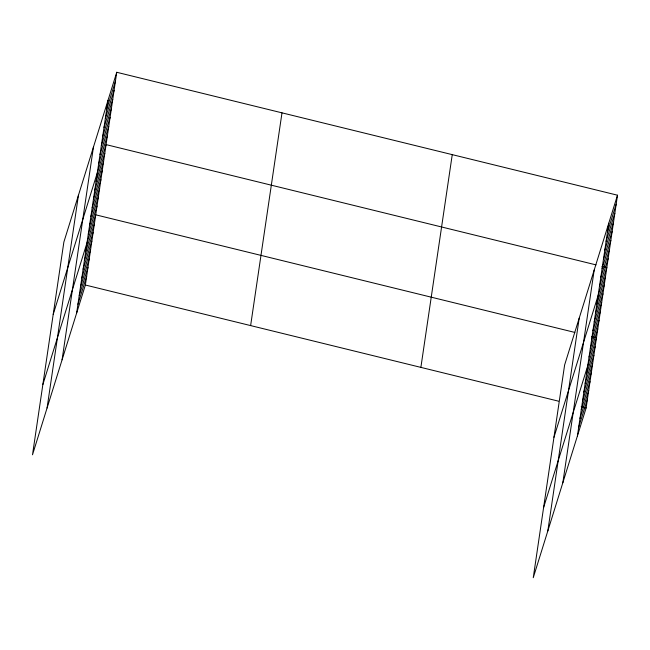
<?xml version="1.0" encoding="UTF-8"?>
<svg xmlns="http://www.w3.org/2000/svg" width="650" height="650" viewBox="0 0 650 650"><rect width="100%" height="100%" fill="white"/><g stroke="black" fill="none" stroke-linecap="round" stroke-linejoin="round"><path stroke-width="0.97" d="M47.068 408.021L78.439 195.276M62.075 359.832L93.446 147.087M76.643 313.064L108.014 100.311M116.748 72.28L63.871 242.052L32.5 454.797L85.377 285.025L116.748 72.28L617.5 195.203L586.129 407.948L533.252 577.72L564.622 364.975L617.5 195.203M250.624 325.593L281.994 112.848M420.883 367.388L452.254 154.635M547.82 530.944L579.191 318.199M562.835 482.755L594.197 270.01M577.403 435.979L608.766 223.234M106.681 109.354L115.416 81.323M105.349 118.397L114.083 90.366M104.016 127.441L112.742 99.409M102.684 136.484L111.41 108.444M101.351 145.519L110.077 117.487M100.019 154.562L108.745 126.531M98.686 163.605L107.412 135.574M53.203 314.389L106.08 144.617L596.017 264.883M96.054 181.423L104.788 153.392M94.762 190.198L103.496 162.167M93.47 198.973L102.196 170.942M92.17 207.748L100.904 179.717M90.878 216.523L99.612 188.492M89.586 225.306L98.321 197.267M88.294 234.081L97.021 206.042M42.851 384.589L95.729 214.817L574.844 332.426M85.703 251.631L94.437 223.6M84.411 260.406L93.145 232.375M83.119 269.181L91.845 241.15M81.819 277.956L90.553 249.925M80.527 286.731L89.261 258.7M79.235 295.506L87.969 267.475M77.943 304.281L86.669 276.25M607.433 232.278L616.168 204.246M606.101 241.321L614.835 213.289M604.768 250.364L613.503 222.324M603.436 259.399L612.17 231.368M602.103 268.442L610.837 240.411M600.771 277.485L609.505 249.454M599.438 286.528L608.164 258.497M553.954 437.304L606.832 267.532L601.916 266.329M596.806 304.346L605.54 276.315M595.514 313.121L604.248 285.09M594.222 321.896L602.956 293.865M592.93 330.671L601.656 302.64M591.63 339.446L600.364 311.415M590.338 348.221L599.072 320.19M589.046 356.996L597.781 328.965M543.603 507.512L596.481 337.74L591.565 336.537M586.454 374.554L595.189 346.515M585.163 383.329L593.897 355.29M583.871 392.104L592.605 364.073M582.579 400.879L591.305 372.848M581.279 409.654L590.013 381.623M579.987 418.429L588.721 390.398M578.695 427.204L587.429 399.173M85.377 285.025L558.594 401.188M581.214 406.738L586.129 407.948"/></g></svg>
